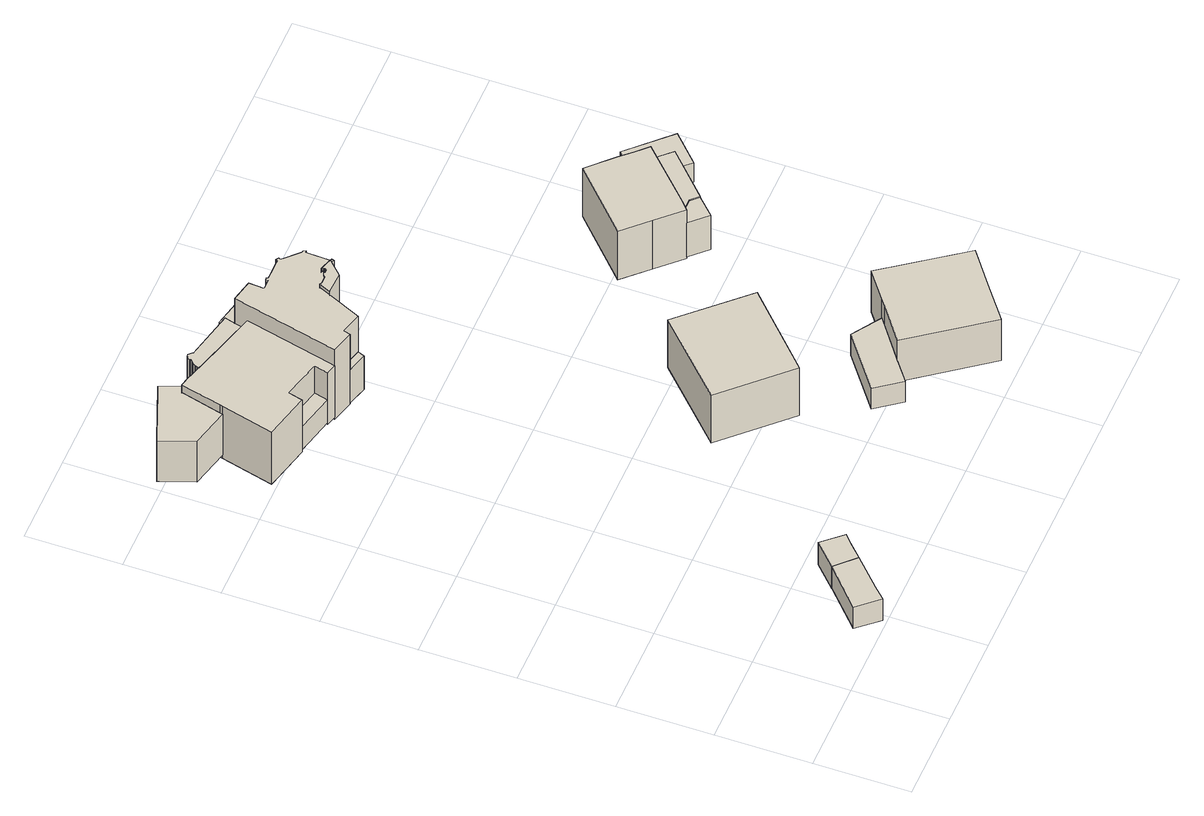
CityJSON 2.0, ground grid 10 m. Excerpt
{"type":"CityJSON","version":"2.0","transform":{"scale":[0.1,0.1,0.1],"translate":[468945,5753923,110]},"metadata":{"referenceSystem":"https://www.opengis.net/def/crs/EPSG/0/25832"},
"CityObjects":{
"building1":{"type":"Building","attributes":{"Gemeindeschluessel":"05711000","BezugspunktDach":"2000","function":"51009_1610","measuredHeight":2.95},"address":[{"country":"Germany"}],"geometry":[{"type":"Solid","lod":"1","boundaries":[[[[0,1,2,3,4]],[[5,6,7,8,9]],[[5,9,4,3]],[[6,5,3,2]],[[7,6,2,1]],[[8,7,1,0]],[[9,8,0,4]]]]}]},
"building2":{"type":"Building","attributes":{"Gemeindeschluessel":"05711000","BezugspunktDach":"2000","function":"31001_9998","measuredHeight":3.04},"address":[{"country":"Germany","locality":"Bielefeld","thoroughfareNumber":"64","thoroughfareName":"Perthesweg"}],"geometry":[{"type":"Solid","lod":"1","boundaries":[[[[10,11,1,0,12]],[[13,14,15,16,17]],[[13,17,12,0]],[[14,13,0,1]],[[15,14,1,11]],[[16,15,11,10]],[[17,16,10,12]]]]}]},
"building3":{"type":"Building","attributes":{"Gemeindeschluessel":"05711000","BezugspunktDach":"2000","function":"31001_2460","measuredHeight":5.72},"address":[{"country":"Germany","locality":"Bielefeld","thoroughfareNumber":"19","thoroughfareName":"Heidegrundweg"}],"geometry":[{"type":"Solid","lod":"1","boundaries":[[[[18,19,20,21,22,23]],[[24,25,26,27,28,29]],[[24,29,23,22]],[[25,24,22,21]],[[26,25,21,20]],[[27,26,20,19]],[[28,27,19,18]],[[29,28,18,23]]]]}]},
"building4":{"type":"Building","attributes":{"Gemeindeschluessel":"05711000","function":"31001_1010"},"address":[{"country":"Germany","locality":"Bielefeld","thoroughfareNumber":"19","thoroughfareName":"Heidegrundweg"}],"children":["building4-1","building4-2","building4-3"]},
"building4-1":{"type":"BuildingPart","attributes":{"BezugspunktDach":"2000","measuredHeight":10.17},"parents":["building4"],"geometry":[{"type":"Solid","lod":"1","boundaries":[[[[30,31,32,33,34,35,36,37,38,39,40,41,42]],[[43,44,45,46,47,48,49,50,51,52,53,54,55]],[[43,55,42,41]],[[44,43,41,40]],[[45,44,40,39]],[[46,45,39,38]],[[47,46,38,37]],[[48,47,37,36]],[[49,48,36,35]],[[50,49,35,34]],[[51,50,34,33]],[[52,51,33,32]],[[53,52,32,31]],[[54,53,31,30]],[[55,54,30,42]]]]}]},
"building4-2":{"type":"BuildingPart","attributes":{"BezugspunktDach":"2000","measuredHeight":6},"parents":["building4"],"geometry":[{"type":"Solid","lod":"1","boundaries":[[[[56,57,58,59,60,61,62,63,64,65,66,67,68,69,70,71,72,73,74,75,76,77,78]],[[55,54,79,80,81,82,83,84,85,86,87,88,89,90,91,92,93,94,95,96,97,98,99]],[[55,99,78,77]],[[54,55,77,76]],[[79,54,76,75]],[[80,79,75,74]],[[81,80,74,73]],[[82,81,73,72]],[[83,82,72,71]],[[84,83,71,70]],[[85,84,70,69]],[[86,85,69,68]],[[87,86,68,67]],[[88,87,67,66]],[[89,88,66,65]],[[90,89,65,64]],[[91,90,64,63]],[[92,91,63,62]],[[93,92,62,61]],[[94,93,61,60]],[[95,94,60,59]],[[96,95,59,58]],[[97,96,58,57]],[[98,97,57,56]],[[99,98,56,78]]]]}]},
"building4-3":{"type":"BuildingPart","attributes":{"BezugspunktDach":"2000","measuredHeight":3.17},"address":[{"country":"Germany","locality":"Bielefeld","thoroughfareNumber":"19","thoroughfareName":"Heidegrundweg"}],"parents":["building4"],"geometry":[{"type":"Solid","lod":"1","boundaries":[[[[100,101,102,103]],[[104,105,106,107]],[[104,107,103,102]],[[105,104,102,101]],[[106,105,101,100]],[[107,106,100,103]]]]}]},
"building5":{"type":"Building","attributes":{"Gemeindeschluessel":"05711000","BezugspunktDach":"2000","function":"51009_1610","measuredHeight":4.72},"address":[{"country":"Germany"}],"geometry":[{"type":"Solid","lod":"1","boundaries":[[[[108,109,110,111]],[[112,113,114,115]],[[112,115,111,110]],[[113,112,110,109]],[[114,113,109,108]],[[115,114,108,111]]]]}]},
"building6":{"type":"Building","attributes":{"Gemeindeschluessel":"05711000","BezugspunktDach":"2000","function":"31001_1010","measuredHeight":9.16},"address":[{"country":"Germany","locality":"Bielefeld","thoroughfareNumber":"20","thoroughfareName":"Heidegrundweg"}],"geometry":[{"type":"Solid","lod":"1","boundaries":[[[[116,117,118,119]],[[120,121,122,123]],[[120,123,119,118]],[[121,120,118,117]],[[122,121,117,116]],[[123,122,116,119]]]]}]},
"building7":{"type":"Building","attributes":{"Gemeindeschluessel":"05711000","BezugspunktDach":"2000","function":"31001_1010","measuredHeight":9.74},"address":[{"country":"Germany","locality":"Bielefeld","thoroughfareNumber":"17","thoroughfareName":"Heidegrundweg"}],"geometry":[{"type":"Solid","lod":"1","boundaries":[[[[124,125,126,127,128,129,130,131,132,133,134,135,136,137,138,139,140,141,142,143,144,145,146,147,148,149,150,151,152,153,154,155,156,157,158,159,160,161,162,163,164,165,166,167]],[[168,169,170,171,172,173,174,175,176,177,178,179,180,181,182,183,184,185,186,187,188,189,190,191,192,193,194,195,196,197,198,199,200,201,202,203,204,205,206,207,208,209,210,211]],[[168,211,167,166]],[[169,168,166,165]],[[170,169,165,164]],[[171,170,164,163]],[[172,171,163,162]],[[173,172,162,161]],[[174,173,161,160]],[[175,174,160,159]],[[176,175,159,158]],[[177,176,158,157]],[[178,177,157,156]],[[179,178,156,155]],[[180,179,155,154]],[[181,180,154,153]],[[182,181,153,152]],[[183,182,152,151]],[[184,183,151,150]],[[185,184,150,149]],[[186,185,149,148]],[[187,186,148,147]],[[188,187,147,146]],[[189,188,146,145]],[[190,189,145,144]],[[191,190,144,143]],[[192,191,143,142]],[[193,192,142,141]],[[194,193,141,140]],[[195,194,140,139]],[[196,195,139,138]],[[197,196,138,137]],[[198,197,137,136]],[[199,198,136,135]],[[200,199,135,134]],[[201,200,134,133]],[[202,201,133,132]],[[203,202,132,131]],[[204,203,131,130]],[[205,204,130,129]],[[206,205,129,128]],[[207,206,128,127]],[[208,207,127,126]],[[209,208,126,125]],[[210,209,125,124]],[[211,210,124,167]]]]}]},
"building8":{"type":"Building","attributes":{"Gemeindeschluessel":"05711000","BezugspunktDach":"2000","function":"51009_1610","measuredHeight":4.78},"address":[{"country":"Germany"}],"geometry":[{"type":"Solid","lod":"1","boundaries":[[[[212,213,214,215,216,217,218,219,220,221,222]],[[223,224,225,226,227,228,229,230,231,232,233]],[[223,233,222,221]],[[224,223,221,220]],[[225,224,220,219]],[[226,225,219,218]],[[227,226,218,217]],[[228,227,217,216]],[[229,228,216,215]],[[230,229,215,214]],[[231,230,214,213]],[[232,231,213,212]],[[233,232,212,222]]]]}]},
"building9":{"type":"Building","attributes":{"Gemeindeschluessel":"05711000","BezugspunktDach":"2000","function":"51009_1611","measuredHeight":2.96},"address":[{"country":"Germany"}],"geometry":[{"type":"Solid","lod":"1","boundaries":[[[[234,235,236,237,238]],[[239,240,241,242,243]],[[239,243,238,237]],[[240,239,237,236]],[[241,240,236,235]],[[242,241,235,234]],[[243,242,234,238]]]]}]},
"building10":{"type":"Building","attributes":{"Gemeindeschluessel":"05711000","BezugspunktDach":"2000","function":"51009_1610","measuredHeight":9.3},"address":[{"country":"Germany"}],"geometry":[{"type":"Solid","lod":"1","boundaries":[[[[244,245,246,247,248,249,250,251,252,253,254,255,256,257,258,259,260,261,262,263,264,265]],[[266,267,268,269,270,271,272,273,274,275,276,277,278,279,280,281,282,283,284,285,286,287]],[[266,287,265,264]],[[267,266,264,263]],[[268,267,263,262]],[[269,268,262,261]],[[270,269,261,260]],[[271,270,260,259]],[[272,271,259,258]],[[273,272,258,257]],[[274,273,257,256]],[[275,274,256,255]],[[276,275,255,254]],[[277,276,254,253]],[[278,277,253,252]],[[279,278,252,251]],[[280,279,251,250]],[[281,280,250,249]],[[282,281,249,248]],[[283,282,248,247]],[[284,283,247,246]],[[285,284,246,245]],[[286,285,245,244]],[[287,286,244,265]]]]}]},
"building11":{"type":"Building","attributes":{"Gemeindeschluessel":"05711000","BezugspunktDach":"2000","function":"31001_1010","measuredHeight":7.8},"address":[{"country":"Germany","locality":"Bielefeld","thoroughfareNumber":"15","thoroughfareName":"Lobetalweg"}],"geometry":[{"type":"Solid","lod":"1","boundaries":[[[[288,289,290,291,292,293,294]],[[295,296,297,298,299,300,301]],[[295,301,294,293]],[[296,295,293,292]],[[297,296,292,291]],[[298,297,291,290]],[[299,298,290,289]],[[300,299,289,288]],[[301,300,288,294]]]]}]},
"building12":{"type":"Building","attributes":{"Gemeindeschluessel":"05711000","BezugspunktDach":"2100","function":"51009_1610","measuredHeight":4.86},"address":[{"country":"Germany"}],"geometry":[{"type":"Solid","lod":"1","boundaries":[[[[302,303,304,305,306,307]],[[308,309,310,311,312,313]],[[308,313,307,306]],[[309,308,306,305]],[[310,309,305,304]],[[311,310,304,303]],[[312,311,303,302]],[[313,312,302,307]]]]}]},
"building13":{"type":"Building","attributes":{"Gemeindeschluessel":"05711000","function":"31001_1010"},"address":[{"country":"Germany","locality":"Bielefeld","thoroughfareNumber":"22","thoroughfareName":"Heidegrundweg"}],"children":["building13-1","building13-2"]},
"building13-1":{"type":"BuildingPart","attributes":{"BezugspunktDach":"2000","measuredHeight":8.52},"parents":["building13"],"geometry":[{"type":"Solid","lod":"1","boundaries":[[[[314,315,316,317,318,319,320,321]],[[322,323,324,325,326,327,328,329]],[[322,329,321,320]],[[323,322,320,319]],[[324,323,319,318]],[[325,324,318,317]],[[326,325,317,316]],[[327,326,316,315]],[[328,327,315,314]],[[329,328,314,321]]]]}]},
"building13-2":{"type":"BuildingPart","attributes":{"BezugspunktDach":"2000","measuredHeight":5.13},"parents":["building13"],"geometry":[{"type":"Solid","lod":"1","boundaries":[[[[330,331,332,333,334,335]],[[336,337,338,329,328,339]],[[336,339,335,334]],[[337,336,334,333]],[[338,337,333,332]],[[329,338,332,331]],[[328,329,331,330]],[[339,328,330,335]]]]}]},
"building14":{"type":"Building","attributes":{"Gemeindeschluessel":"05711000","BezugspunktDach":"2000","function":"31001_2460","measuredHeight":2.65},"address":[{"country":"Germany","locality":"Bielefeld","thoroughfareNumber":"22","thoroughfareName":"Heidegrundweg"}],"geometry":[{"type":"Solid","lod":"1","boundaries":[[[[340,341,342,343,344]],[[345,339,327,346,347]],[[345,347,344,343]],[[339,345,343,342]],[[327,339,342,341]],[[346,327,341,340]],[[347,346,340,344]]]]}]}
},
"vertices":[
[123,40,52],[103,60,52],[62,22,52],[82,0,52],[94,12,52],[82,0,22],[62,22,22],[103,60,22],[123,40,22],[94,12,22],
[146,62,52],[127,83,52],[137,54,52],[123,40,21],[103,60,21],[127,83,21],[146,62,21],[137,54,21],
[4,706,72],[17,670,72],[58,660,72],[70,706,72],[79,704,72],[69,730,72],[79,704,15],[70,706,15],[58,660,15],[17,670,15],[4,706,15],[69,730,15],
[105,696,83],[79,704,83],[70,706,83],[59,663,83],[58,660,83],[44,605,83],[93,593,83],[97,608,83],[138,598,83],[134,583,83],[145,580,83],[159,636,83],[169,678,83],[159,636,10],[145,580,10],[134,583,10],[138,598,10],[97,608,10],[93,593,10],[44,605,10],[58,660,10],[59,663,10],[70,706,10],[79,704,10],[105,696,10],[169,678,10],
[175,703,70],[122,715,70],[122,716,70],[121,717,70],[120,718,70],[119,719,70],[118,719,70],[117,719,70],[116,718,70],[115,718,70],[114,717,70],[114,715,70],[114,714,70],[114,713,70],[112,712,70],[111,711,70],[110,710,70],[109,708,70],[108,707,70],[107,705,70],[105,696,70],[169,678,70],[172,692,70],[107,705,10],[108,707,10],[109,708,10],[110,710,10],[111,711,10],[112,712,10],[114,713,10],[114,714,10],[114,715,10],[114,717,10],[115,718,10],[116,718,10],[117,719,10],[118,719,10],[119,719,10],[120,718,10],[121,717,10],[122,716,10],[122,715,10],[175,703,10],[172,692,10],
[97,608,45],[93,593,45],[134,583,45],[138,598,45],[134,583,13],[93,593,13],[97,608,13],[138,598,13],
[171,581,55],[169,574,55],[190,568,55],[193,575,55],[190,568,8],[169,574,8],[171,581,8],[193,575,8],
[311,307,86],[236,234,86],[299,169,86],[374,241,86],[299,169,19],[236,234,19],[311,307,19],[374,241,19],
[195,687,105],[172,692,105],[145,580,105],[169,574,105],[171,581,105],[193,575,105],[209,610,105],[214,622,105],[216,621,105],[218,621,105],[220,621,105],[222,621,105],[224,621,105],[225,622,105],[227,623,105],[229,624,105],[229,623,105],[231,623,105],[232,623,105],[233,623,105],[233,624,105],[234,624,105],[234,625,105],[234,626,105],[234,628,105],[233,628,105],[246,624,105],[251,622,105],[252,625,105],[250,625,105],[251,651,105],[253,651,105],[252,654,105],[250,654,105],[234,670,105],[235,672,105],[232,674,105],[231,672,105],[210,672,105],[208,672,105],[207,674,105],[204,673,105],[205,671,105],[194,671,105],[205,671,7],[204,673,7],[207,674,7],[208,672,7],[210,672,7],[231,672,7],[232,674,7],[235,672,7],[234,670,7],[250,654,7],[252,654,7],[253,651,7],[251,651,7],[250,625,7],[252,625,7],[251,622,7],[246,624,7],[233,628,7],[234,628,7],[234,626,7],[234,625,7],[234,624,7],[233,624,7],[233,623,7],[232,623,7],[231,623,7],[229,623,7],[229,624,7],[227,623,7],[225,622,7],[224,621,7],[222,621,7],[220,621,7],[218,621,7],[216,621,7],[214,622,7],[209,610,7],[193,575,7],[171,581,7],[169,574,7],[145,580,7],[172,692,7],[195,687,7],[194,671,7],
[177,710,59],[175,703,59],[172,692,59],[195,687,59],[194,671,59],[205,671,59],[204,673,59],[207,674,59],[208,672,59],[210,672,59],[212,702,59],[210,672,11],[208,672,11],[207,674,11],[204,673,11],[205,671,11],[194,671,11],[195,687,11],[172,692,11],[175,703,11],[177,710,11],[212,702,11],
[414,130,53],[384,150,53],[327,107,53],[347,80,53],[369,97,53],[347,80,24],[327,107,24],[384,150,24],[414,130,24],[369,97,24],
[233,628,110],[234,628,110],[234,626,110],[234,625,110],[234,624,110],[233,624,110],[233,623,110],[232,623,110],[231,623,110],[229,623,110],[229,624,110],[227,623,110],[225,622,110],[224,621,110],[222,621,110],[220,621,110],[218,621,110],[216,621,110],[214,622,110],[209,610,110],[231,609,110],[246,624,110],[231,609,17],[209,610,17],[214,622,17],[216,621,17],[218,621,17],[220,621,17],[222,621,17],[224,621,17],[225,622,17],[227,623,17],[229,624,17],[229,623,17],[231,623,17],[232,623,17],[233,623,17],[233,624,17],[234,624,17],[234,625,17],[234,626,17],[234,628,17],[233,628,17],[246,624,17],
[503,70,81],[443,152,81],[414,130,81],[406,124,81],[369,97,81],[430,15,81],[467,43,81],[430,15,23],[369,97,23],[406,124,23],[414,130,23],[443,152,23],[503,70,23],[467,43,23],
[472,348,71],[463,348,71],[454,348,71],[445,340,71],[462,322,71],[480,340,71],[462,322,23],[445,340,23],[454,348,23],[463,348,23],[472,348,23],[480,340,23],
[508,401,89],[497,412,89],[484,426,89],[459,451,89],[396,391,89],[421,365,89],[445,340,89],[454,348,89],[445,340,21],[421,365,21],[396,391,21],[459,451,21],[484,426,21],[497,412,21],[508,401,21],[454,348,21],
[508,401,72],[454,348,72],[463,348,72],[472,348,72],[480,340,72],[525,383,72],[480,340,21],[472,348,21],[463,348,21],[525,383,21],
[526,439,48],[497,412,48],[525,383,48],[538,369,48],[567,397,48],[538,369,21],[526,439,21],[567,397,21]
]}
